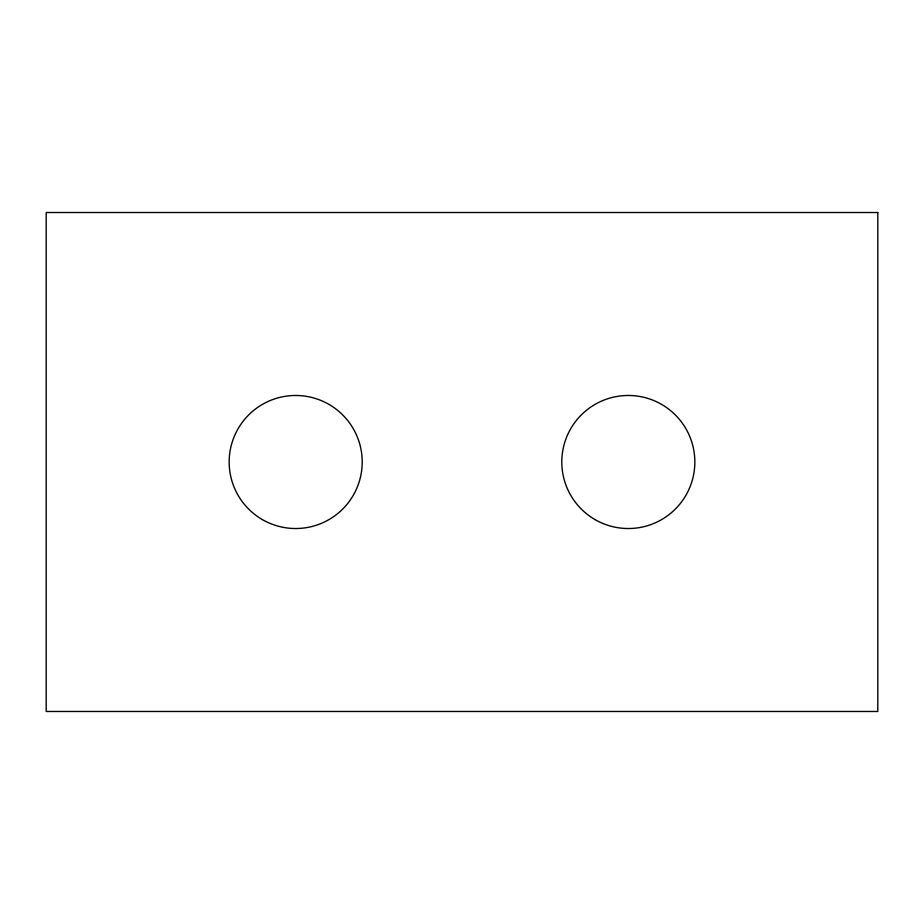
<?xml version="1.0" encoding="UTF-8"?>
<svg xmlns="http://www.w3.org/2000/svg" width="924" height="924" viewBox="0 0 924 924"><rect width="100%" height="100%" fill="white"/><g stroke="black" fill="none" stroke-linecap="round" stroke-linejoin="round"><path stroke-width="1.39" d="M877.8 212.52L46.2 212.52L46.2 711.48L877.8 711.48L877.8 212.52M595.056 519.611A66.528 66.528 0 0 0 694.848 462A66.528 66.528 0 0 0 595.056 404.389A66.528 66.528 0 0 0 595.056 519.611M262.416 519.611A66.528 66.528 0 0 0 362.208 462A66.528 66.528 0 0 0 262.416 404.389A66.528 66.528 0 0 0 262.416 519.611"/></g></svg>
